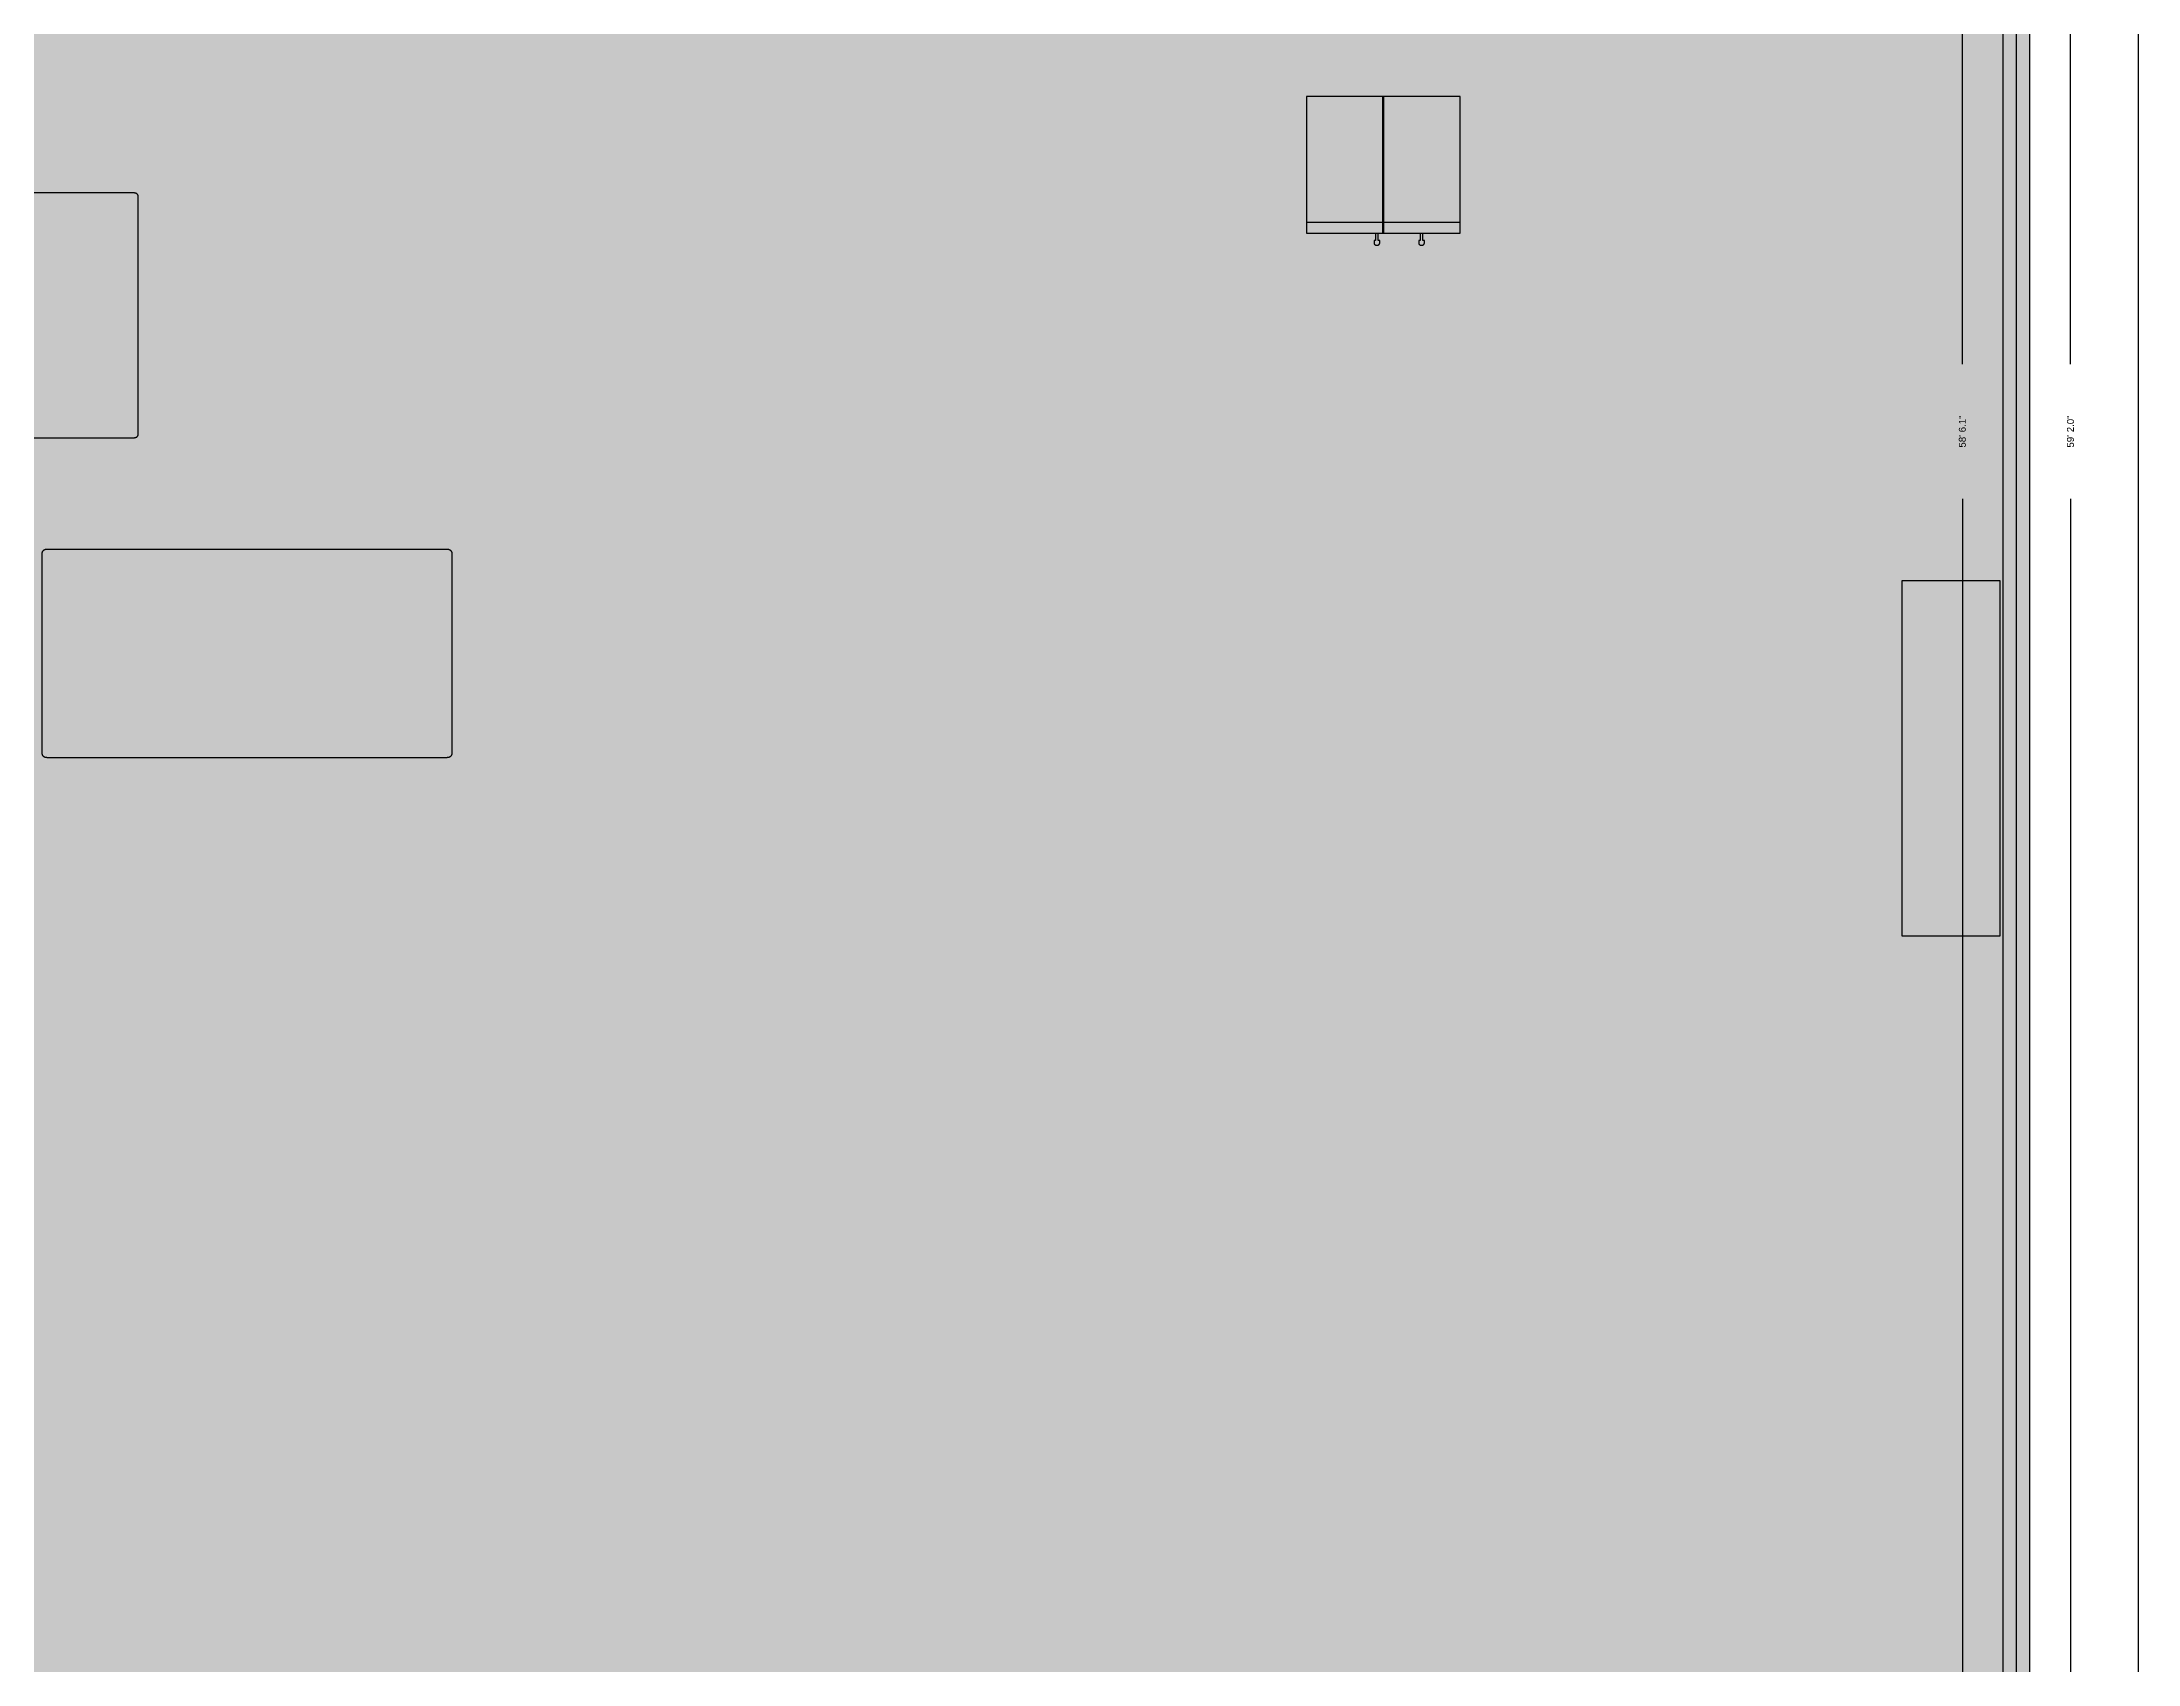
# Model space of a CAD drawing. Header units: feet. Extents: x -25 to 25.8, y -50.2 to 49.7.
# Drawn here: x 0.21 to 25.65, y -29.53 to -9.85 of the extents above; entities that cross this region are included whole.
import ezdxf

# ---------------------------------------------------------------- set-up
doc = ezdxf.new("R2010")
doc.units = ezdxf.units.FT
doc.header["$MEASUREMENT"] = 0
for name, color, linetype in [('Poly-DimensionsExterior', 255, 'Continuous'), ('Poly-DimensionsInterior', 250, 'Continuous'), ('Poly-Fixtures', 45, 'Continuous'), ('Poly-Furniture', 45, 'Continuous'), ('Poly-RoomsHatch', 31, 'Continuous'), ('Poly-Walls', 8, 'Continuous'), ('Poly-WallsHatch', 8, 'Continuous')]:
    doc.layers.add(name, color=color, linetype=linetype)
doc.styles.get("Standard").update_dxf_attribs({"font": 'arial.ttf'})

msp = doc.modelspace()

# ---------------------------------------------------------------- hatches: boundary and pattern name
at = {"layer": 'Poly-RoomsHatch'}
h = msp.add_hatch(color=31, dxfattribs=at)
h.dxf.hatch_style = 1
h.paths.add_polyline_path([(-24.173708, -43.991288), (-23.057588, -43.991288), (24.173711, -43.991288), (24.173711, 14.845408), (23.069678, 14.845408), (23.069678, 17.541728), (24.126598, 17.541728), (24.126598, 35.428625), (19.160236, 35.428625), (19.160236, 43.991289), (-24.173708, 43.991289)])
at = {"layer": 'Poly-WallsHatch'}
h = msp.add_hatch(color=8, dxfattribs=at)
h.dxf.hatch_style = 1
h.paths.add_polyline_path([(24.173711, 14.845408), (24.009669, 14.681366), (24.009669, -43.827246), (24.173711, -43.991288), (24.337753, -44.15533), (24.337753, 15.00945)])

# ---------------------------------------------------------------- linework, layer by layer
at = {"layer": 'Poly-DimensionsExterior', "color": 255}
for points in [[(24.829879, -13.754878), (24.829879, 15.00945), (24.501795, 15.00945)], [(25.650089, -0.818061), (25.650089, -44.15533), (25.322005, -44.15533)], [(24.829879, -15.391002), (24.829879, -44.15533), (24.501795, -44.15533)]]:
    msp.add_lwpolyline(points, dxfattribs=at)
at = {"layer": 'Poly-DimensionsInterior', "color": 250}
for points in [[(23.517543, -13.754878), (23.517543, 14.681366), (23.845627, 14.681366)], [(23.517543, -15.391002), (23.517543, -43.827246), (23.845627, -43.827246)]]:
    msp.add_lwpolyline(points, dxfattribs=at)
at = {"layer": 'Poly-Fixtures', "color": 45}
for points in [[(17.423571, -10.50711), (15.55968, -10.50711)], [(15.55968, -10.50711), (15.55968, -12.167011)], [(16.48211, -10.50711), (16.48211, -12.167011)], [(16.491616, -10.50711), (16.491616, -12.167011)], [(17.423571, -12.167011), (17.423571, -10.50711)], [(17.423571, -10.50711), (17.423571, -10.50711)], [(15.55968, -12.03458), (17.423571, -12.03458)], [(15.55968, -12.167011), (17.423571, -12.167011)], [(16.396134, -12.167011), (16.396134, -12.256758)], [(16.430151, -12.25681), (16.430151, -12.167063)], [(16.937844, -12.167011), (16.937844, -12.256758)], [(16.971861, -12.25681), (16.971861, -12.167063)], [(16.396134, -12.256758), (16.378562, -12.256758)], [(16.378562, -12.256758), (16.378562, -12.293553)], [(16.378562, -12.293553), (16.378625, -12.293718), (16.378823, -12.294189), (16.379168, -12.294931), (16.379669, -12.295906), (16.380341, -12.29708), (16.381192, -12.298415), (16.382237, -12.299877), (16.383484, -12.301429), (16.384948, -12.303034), (16.386638, -12.304658), (16.388566, -12.306264), (16.390745, -12.307815), (16.393184, -12.309277), (16.395897, -12.310613), (16.398895, -12.311786), (16.402188, -12.312762), (16.405789, -12.313503), (16.409709, -12.313974), (16.413959, -12.314139)], [(16.413959, -12.314139), (16.418192, -12.313951), (16.422062, -12.313413), (16.425583, -12.312566), (16.428773, -12.311453), (16.431645, -12.310113), (16.434215, -12.308588), (16.436499, -12.306919), (16.438512, -12.305147), (16.440269, -12.303314), (16.441786, -12.30146), (16.443077, -12.299627), (16.44416, -12.297855), (16.445048, -12.296186), (16.445757, -12.294661), (16.446303, -12.293321), (16.446701, -12.292207), (16.446966, -12.291361), (16.447114, -12.290823), (16.44716, -12.290634)], [(16.44716, -12.25681), (16.430151, -12.25681)], [(16.44716, -12.290634), (16.44716, -12.25681)], [(16.937844, -12.256758), (16.920271, -12.256758)], [(16.920271, -12.256758), (16.920271, -12.293553)], [(16.920271, -12.293553), (16.920335, -12.293718), (16.920533, -12.294189), (16.920877, -12.294931), (16.921379, -12.295906), (16.92205, -12.29708), (16.922902, -12.298415), (16.923946, -12.299877), (16.925194, -12.301429), (16.926657, -12.303034), (16.928347, -12.304658), (16.930276, -12.306264), (16.932454, -12.307815), (16.934894, -12.309277), (16.937607, -12.310613), (16.940604, -12.311786), (16.943897, -12.312762), (16.947498, -12.313503), (16.951418, -12.313974), (16.955669, -12.314139)], [(16.955669, -12.314139), (16.959902, -12.313951), (16.963771, -12.313413), (16.967293, -12.312566), (16.970482, -12.311453), (16.973354, -12.310113), (16.975924, -12.308588), (16.978208, -12.306919), (16.980221, -12.305147), (16.981978, -12.303314), (16.983495, -12.30146), (16.984787, -12.299627), (16.985869, -12.297855), (16.986758, -12.296186), (16.987467, -12.294661), (16.988013, -12.293321), (16.988411, -12.292207), (16.988676, -12.291361), (16.988824, -12.290823), (16.988869, -12.290634)], [(16.988869, -12.25681), (16.971861, -12.25681)], [(16.988869, -12.290634), (16.988869, -12.25681)]]:
    msp.add_lwpolyline(points, dxfattribs=at)
at = {"layer": 'Poly-Furniture', "color": 45}
for points in [[(1.334133, -11.679507), (-1.144973, -11.679507)], [(1.379411, -11.716136), (1.379245, -11.712976), (1.378756, -11.70989), (1.377956, -11.70689), (1.376861, -11.703986), (1.375483, -11.70119), (1.373836, -11.698513), (1.371933, -11.695965), (1.369789, -11.693558), (1.367417, -11.691303), (1.36483, -11.68921), (1.362042, -11.687291), (1.359066, -11.685556), (1.355917, -11.684017), (1.352608, -11.682685), (1.349151, -11.68157), (1.345562, -11.680684), (1.341854, -11.680037), (1.33804, -11.679641), (1.334133, -11.679507)], [(1.379411, -14.611149), (1.379411, -11.716136)], [(-1.144973, -14.647779), (1.334133, -14.647779)], [(1.334133, -14.647779), (1.33804, -14.647644), (1.341854, -14.647248), (1.345562, -14.646601), (1.349151, -14.645715), (1.352608, -14.6446), (1.355917, -14.643268), (1.359066, -14.641729), (1.362042, -14.639994), (1.36483, -14.638075), (1.367417, -14.635982), (1.369789, -14.633727), (1.371933, -14.63132), (1.373836, -14.628772), (1.375483, -14.626095), (1.376861, -14.623299), (1.377956, -14.620395), (1.378756, -14.617395), (1.379245, -14.614309), (1.379411, -14.611149)], [(1.379411, -14.611149), (1.379411, -14.611149)], [(0.273629, -16.003489), (0.26833, -16.003652), (0.263155, -16.004133), (0.258124, -16.004917), (0.253255, -16.005993), (0.248567, -16.007345), (0.244077, -16.008962), (0.239805, -16.010829), (0.235769, -16.012934), (0.231987, -16.015263), (0.228477, -16.017802), (0.225259, -16.020538), (0.22235, -16.023459), (0.219769, -16.02655), (0.217535, -16.029798), (0.215665, -16.033191), (0.214179, -16.036713), (0.213095, -16.040353), (0.212431, -16.044097), (0.212205, -16.047932)], [(5.128274, -16.003489), (0.273629, -16.003489)], [(5.189698, -16.047932), (5.189473, -16.044097), (5.188808, -16.040353), (5.187724, -16.036713), (5.186238, -16.033191), (5.184369, -16.029798), (5.182134, -16.02655), (5.179554, -16.023459), (5.176645, -16.020538), (5.173427, -16.017802), (5.169917, -16.015263), (5.166135, -16.012934), (5.162099, -16.010829), (5.157827, -16.008962), (5.153337, -16.007345), (5.148649, -16.005993), (5.14378, -16.004917), (5.138749, -16.004133), (5.133574, -16.003652), (5.128274, -16.003489)], [(0.212205, -16.047932), (0.212205, -18.481288)], [(5.189698, -18.481288), (5.189698, -16.047932)], [(23.976905, -16.384159), (22.783989, -16.384159)], [(22.783989, -16.384159), (22.783989, -20.690564)], [(23.976905, -20.690564), (23.976905, -16.384159)], [(0.212205, -18.481288), (0.212431, -18.485122), (0.213095, -18.488866), (0.214179, -18.492506), (0.215665, -18.496029), (0.217535, -18.499422), (0.219769, -18.50267), (0.22235, -18.505761), (0.225259, -18.508682), (0.228477, -18.511418), (0.231987, -18.513957), (0.235769, -18.516286), (0.239805, -18.518391), (0.244077, -18.520258), (0.248567, -18.521875), (0.253255, -18.523227), (0.258124, -18.524303), (0.263155, -18.525087), (0.26833, -18.525568), (0.273629, -18.525731)], [(0.273629, -18.525731), (5.128274, -18.525731)], [(0.273629, -18.525731), (0.273629, -18.525731)], [(5.128274, -18.525731), (5.133574, -18.525568), (5.138749, -18.525087), (5.14378, -18.524303), (5.148649, -18.523227), (5.153337, -18.521875), (5.157827, -18.520258), (5.162099, -18.518391), (5.166135, -18.516286), (5.169917, -18.513957), (5.173427, -18.511418), (5.176645, -18.508682), (5.179554, -18.505761), (5.182134, -18.50267), (5.184369, -18.499422), (5.186238, -18.496029), (5.187724, -18.492506), (5.188808, -18.488866), (5.189473, -18.485122), (5.189698, -18.481288)], [(22.783989, -20.690564), (23.976905, -20.690564)], [(23.976905, -20.690564), (23.976905, -20.690564)]]:
    msp.add_lwpolyline(points, dxfattribs=at)
at = {"layer": 'Poly-Rooms', "color": 31}
msp.add_lwpolyline([(-24.173708, -43.991288), (-23.057588, -43.991288), (24.173711, -43.991288), (24.173711, 14.845408), (23.069678, 14.845408), (23.069678, 17.541728), (24.126598, 17.541728), (24.126598, 35.428625), (19.160236, 35.428625), (19.160236, 43.991289), (-24.173708, 43.991289), (-24.173708, -43.991288)], dxfattribs=at)
at = {"layer": 'Poly-Walls', "color": 8}
msp.add_lwpolyline([(24.173711, 14.845408), (24.009669, 14.681366), (24.009669, -43.827246), (24.173711, -43.991288), (24.337753, -44.15533), (24.337753, 15.00945), (24.173711, 14.845408)], dxfattribs=at)
msp.add_lwpolyline([(24.173711, 14.845408), (24.009669, 14.681366), (24.009669, -43.827246), (24.173711, -43.991288), (24.337753, -44.15533), (24.337753, 15.00945), (24.173711, 14.845408)], dxfattribs=at)

# ---------------------------------------------------------------- texts
at = {"layer": 'Poly-DimensionsExterior', "color": 255, "insert": (24.829878, -14.57294), "char_height": 0.084, "width": 0.55104, "attachment_point": 5, "rotation": 90}
msp.add_mtext('\\A1;59\' 2.0"', dxfattribs=at)
at = {"layer": 'Poly-DimensionsInterior', "color": 250, "insert": (23.517543, -14.57294), "char_height": 0.084, "width": 0.55104, "attachment_point": 5, "rotation": 90}
msp.add_mtext('\\A1;58\' 6.1"', dxfattribs=at)

doc.saveas('drawing.dxf')
